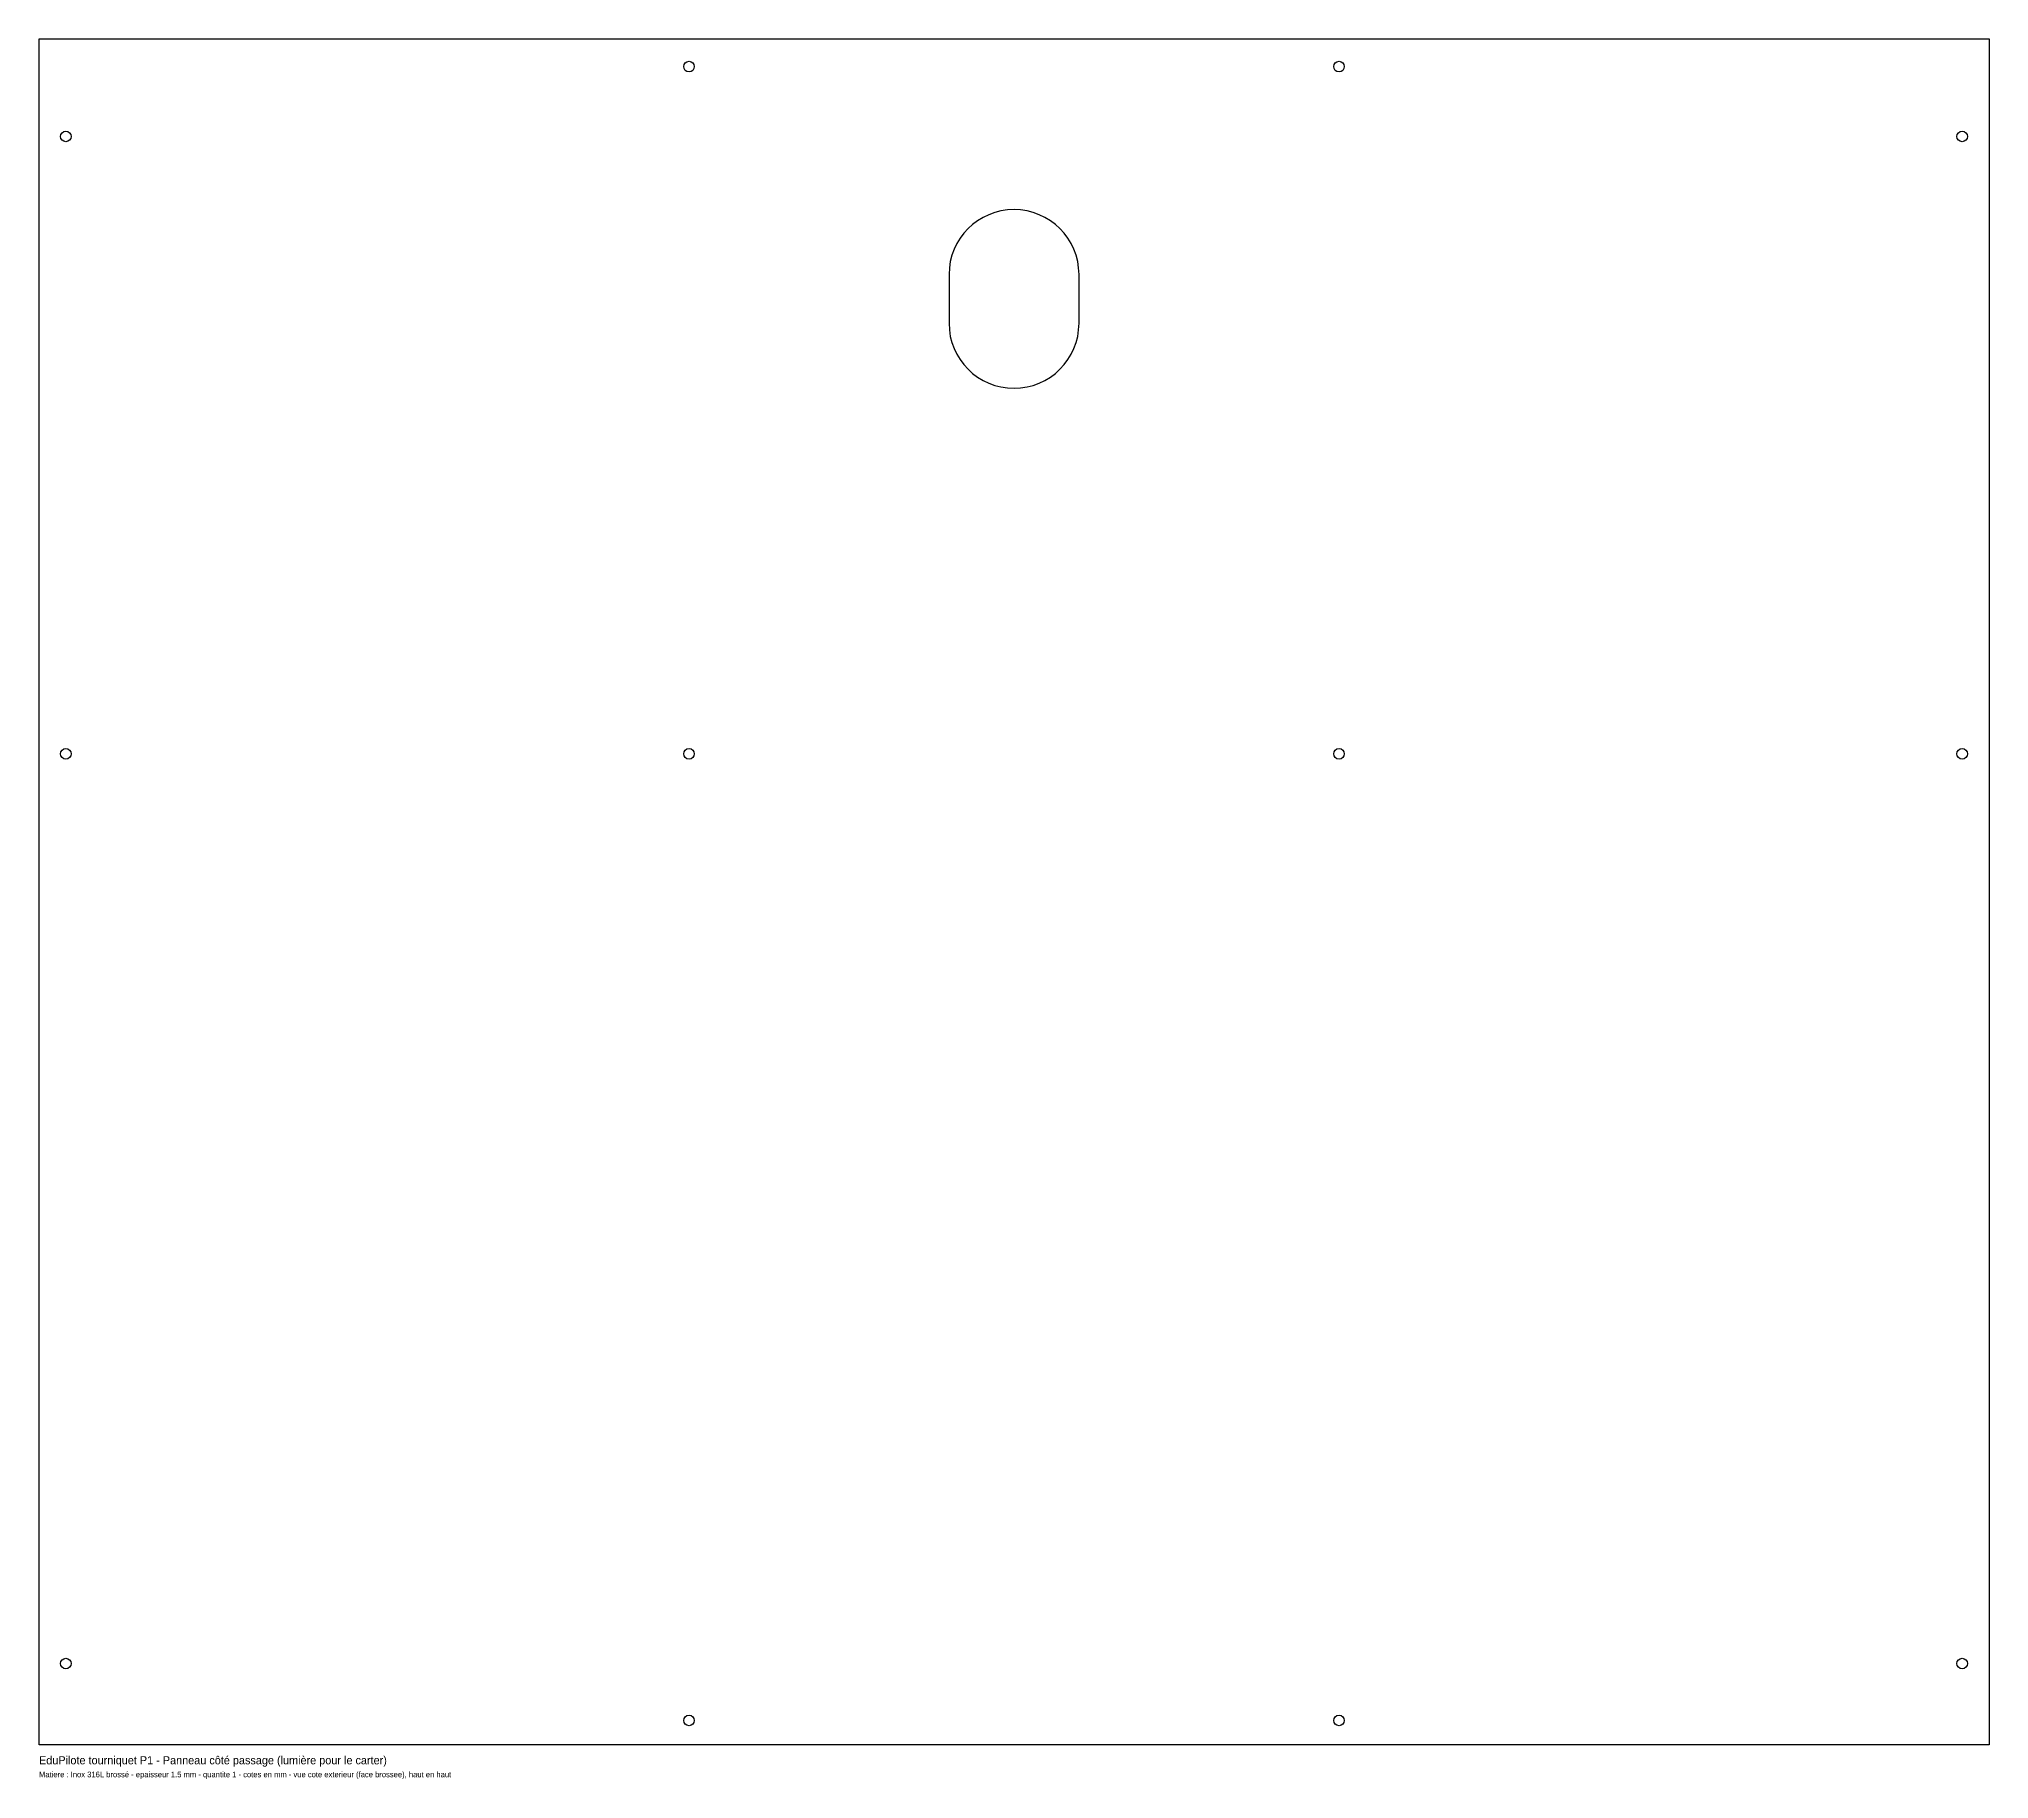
# Model space of a CAD drawing. Header units: millimetres. Extents: x -600 to 600, y -546 to 525.
import ezdxf

# ---------------------------------------------------------------- set-up
doc = ezdxf.new("R2010")
doc.units = ezdxf.units.MM
doc.layers.add('DECOUPE', color=7, linetype='Continuous')
doc.layers.add('TEXTE', color=3, linetype='Continuous')

msp = doc.modelspace()

# ---------------------------------------------------------------- linework, layer by layer
at = {"layer": 'DECOUPE'}
for p, q in [((-600, -525), (-600, 525)), ((-600, 525), (600, 525)), ((600, 525), (600, -525)), ((-40, 380), (-40, 350)), ((40, 350), (40, 380)), ((600, -525), (-600, -525))]:
    msp.add_line(p, q, dxfattribs=at)
for centre in [(-200, 508), (200, 508), (-583.5, 465), (583.5, 465), (-583.5, 85), (-200, 85), (200, 85), (583.5, 85), (-583.5, -475), (583.5, -475), (-200, -510), (200, -510)]:
    msp.add_circle(centre, 3.25, dxfattribs=at)
for centre, start, end in [((0, 380), 90, 180), ((0, 380), 360, 450), ((0, 350), 180, 360)]:
    msp.add_arc(centre, 40, start, end, dxfattribs=at)

# ---------------------------------------------------------------- texts
at = {"layer": 'TEXTE'}
for s, height, p in [('EduPilote tourniquet P1 - Panneau côté passage (lumière pour le carter)', 5, (-600, -537)), ('Matiere : Inox 316L brossé - epaisseur 1.5 mm - quantite 1 - cotes en mm - vue cote exterieur (face brossee), haut en haut', 3.5, (-600, -545))]:
    msp.add_text(s, height=height, dxfattribs=at).set_placement(p)

doc.saveas('drawing.dxf')
